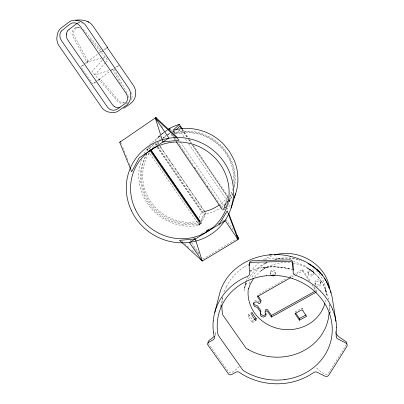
<?xml version="1.0" encoding="UTF-8"?>
<svg xmlns="http://www.w3.org/2000/svg" width="404" height="404" viewBox="0 0 404 404"><rect width="100%" height="100%" fill="white"/><g stroke="black" fill="none" stroke-linecap="round" stroke-linejoin="round"><path stroke-width="0.3" stroke-dasharray="2.02 1.52" d="M329.326 310.797L329.351 308.005A52.985 48.202 46.2 0 0 329.215 305.177L329.134 304.222M275.074 274.614L275.351 272.19A2.464 2.288 8.8 0 0 274.018 270.231C271.836 269.044 269.67 271.518 270.316 273.715A2.48 2.303 8.9 0 0 270.609 274.71M270.438 271.953L270.428 272.301A2.464 2.288 8.8 0 0 271.756 274.255C273.134 275.023 275.174 274.175 275.341 272.533M275.255 273.952L275.27 273.609A2.48 2.303 8.9 0 0 273.932 271.634C272.543 270.862 270.488 271.715 270.326 273.372M215.893 332.149L215.1 335.966M257.378 296.612L257.56 295.087L287.143 278.255M248.728 314.221A43.455 39.839 7.5 0 0 252.939 320.301L252.692 322.139A5.131 1.742 -35.3 0 1 252.49 322.634A44.021 40.319 7.6 0 1 248.253 316.514A5.136 1.687 -35.3 0 0 248.46 316.029L248.728 314.221L251.975 312.398M220.488 306.762L222.831 297.162M245.784 282.032L244.051 290.693L245.167 286.113L246.713 282.123M245.369 283.628L245.647 282.563M215.64 333.694L215.044 335.219M245.991 281.386L247.657 277.023M228.245 204.833L230.048 199.485L229.785 199.096M229.285 199.611L231.719 192.481M225.563 203.576L223.316 209.918L225.104 208.812M225.765 202.995L226.785 200.111L227.851 199.455M225.634 208.1L224.281 206.111L227.472 197.157L192.001 144.688M246.243 283.169L244.753 287.481L246.869 281.684M150.091 153.954L199 224.947L201.187 223.594L205.762 213.181L205.055 212.145M141.582 159.363A50.172 48.283 33.7 0 0 138.784 177.725L139.254 182.638A50.172 48.283 33.7 0 0 193.986 226.018L199.632 225.215L204.434 214.393L208.03 213.564A47.46 45.884 34.2 0 0 221.129 207.494M146.728 153.793A47.743 45.915 33.6 0 0 150.041 205.005A47.743 45.915 33.6 0 0 199.076 223.806L200.233 223.498L200.637 222.149M199 224.947L200.722 221.089M200.97 220.539L203.687 214.474L205.762 213.181M226.462 286.613L225.366 289.032A53.914 49.207 9.5 0 0 224.084 292.501M199.061 217.781L201.677 212.135L202.338 212.049A43.859 42.38 34.1 0 0 203.51 211.822M250.005 270.943L250.066 270.473A10.201 0.747 88.2 0 1 249.98 270.114M248.258 279.043L252.106 273.483C256.212 268.544 261.787 264.539 267.337 262.11M346.481 344.466L328.538 373.089L327.407 374.064A2.843 2.505 5.8 0 1 326.255 374.336C322.119 373.463 318.781 370.261 315.979 367.221M250.541 271.887L254.207 267.18L258.706 262.989M149.773 146.435L146.531 149.556A50.172 48.283 33.7 0 0 144.066 153.727M155.151 141.471L156.994 138.991A47.46 45.884 34.2 0 1 159.969 135.724M227.472 197.157L226.119 198.834A43.859 42.38 34.1 0 1 220.266 204.222M224.281 206.111L225.594 204.49M229.376 200.313L230.048 199.485M226.644 209.59L228.911 206.798A50.172 48.283 33.7 0 0 231.25 203.283M254.586 277.119C257.984 272.892 262.307 269.443 267.145 267.004M105.287 62.792L94.874 74.866L110.383 70.129M105.686 62.327L107.686 60.009L89.941 39.082M102.177 60.282L91.96 71.452L118.15 101.954A5.939 5.616 61.6 0 0 120.791 103.151L123.599 102.919A5.939 5.616 61.6 0 0 124.119 102.702M102.601 59.812L105.156 57.02L101.611 58.009M173.609 131.426L175.361 134.012L179.719 129.74M175.003 130.835L173.675 132.093L174.735 133.653M172.796 132.31L174.594 130.613M152.813 147.586L158.767 142.112M160.691 140.35L158.434 137.052L160.136 135.517M158.434 137.052L160.944 134.82M161.307 134.446A47.46 45.884 34.2 0 1 163.171 132.835L161.368 134.441L164.398 132.219M147.945 150.849L147.233 149.813L149.409 148.354L154.954 143.354M147.233 149.813L153.793 143.92M162.565 138.663L166.029 135.739M149.748 144.612L160.05 135.572M106.56 48.359L104.101 50.258M118.7 65.62L115.983 67.675M162.206 133.679L165.09 131.537M163.499 137.825L166.185 135.835M90.658 81.058L80.689 66.635L84.002 64.201M84.476 63.852L98.798 53.338M99.298 52.975L103.207 50.101M103.692 49.748L107.075 47.263M79.846 27.457A6.146 5.666 70.3 0 0 76.967 27.82L76.502 28.053A6.141 5.661 67.4 0 0 75.28 28.972L74.937 29.356A6.146 5.666 70.3 0 0 74.422 36.345L88.355 61.812L85.254 64.085M100.793 51.874L102.207 51.651L103.656 50.586M95.48 81.866L92.637 83.921L91.011 81.573M95.955 81.522L110.277 71.2M110.772 70.836L115.191 67.655M115.675 67.306L119.064 64.862M124.695 102.369A5.914 5.6 61.7 0 1 118.564 100.546L100.217 79.043L97.112 81.275M126.179 103.808L128.649 102.076M95.612 82.295L92.895 83.835M83.744 65.1L80.689 66.635M265.064 268.13L260.232 271.427C268.726 264.676 279.967 261.696 290.713 262.883M190.244 240.728L191.319 240.072M194.011 238.421L195.087 237.764M201.54 233.805L205.308 231.497M209.61 228.856L211.762 227.538M217.675 223.912L218.756 223.25M221.983 221.276L224.134 219.953M165.589 131.169L167.135 130.229M165.438 131.583L168.044 130.002M167.801 134.421L171.124 132.411M167.973 134.694L169.983 133.477M237.981 238.062L202.99 259.08L201.924 257.55M244.622 266.736L247.056 265.312A53.914 49.207 9.5 0 1 248.556 264.524M239.264 366.645L235.663 369.65A9.509 3.575 -36.9 0 1 233.557 371.362L231.744 372.533L230.305 372.715A2.737 2.429 15.6 0 1 228.533 371.821L208.555 343.708M289.885 276.695L293.173 274.826M293.718 274.513L302.485 269.524L310.524 281.543M291.673 277.124L295.481 274.957M296.026 274.649L302.556 270.938L302.485 269.524M248.253 316.514L251.197 314.862M252.939 320.301L254.02 319.7M252.49 322.634L255.929 320.72M315.367 291.037L316.468 290.431L313.322 285.724M294.945 311.999L302.056 308.075L303.768 310.605M263.746 259.499L268.18 257.247L272.897 255.505M265.095 263.176L267.423 262.07M249.813 271.064C262.671 266.155 277.043 265.59 290.325 269.094C281.113 266.68 271.402 266.196 261.999 267.746C272.134 266.105 282.643 266.736 292.471 269.731M75.498 27.815L78.952 27.406M110.979 69.948L114.085 69.044L127.654 94.147M98.803 79.472L100.217 79.043M75.503 27.805A6.191 5.701 70.2 0 0 73.215 29.537L72.058 32.27A6.191 5.701 70.2 0 0 72.306 35.315L86.845 62.115L101.02 58.171M175.361 134.012L182.012 132.78A46.101 44.364 33.7 0 1 220.675 147.036C227.765 154.373 232.406 164.014 233.562 174.159A46.101 44.364 33.7 0 1 233.618 183.416M274.947 259.555C283.083 257.565 291.723 257.833 299.753 260.191M86.845 62.115L88.355 61.812M193.804 238.219L195.061 238.108M77.624 22.811L79.936 22.796M77.179 27.457L78.336 27.528A6.191 5.701 70.2 0 1 81.027 28.75L81.482 29.154M277.705 258.611L271.942 258.55A53.914 49.207 9.5 0 0 263.216 259.535M293.152 263.211C300.768 264.423 308.075 267.69 313.974 272.675L307 267.882C312.565 270.963 317.468 275.301 321.013 280.598L318.165 276.866M293.481 261.408L299.733 263.701A52.459 40.496 2.9 0 1 302.313 264.873L303.571 265.519M300.728 260.509L301.702 260.827M305.995 266.862L313.14 271.887L318.897 277.73M316.019 285.911C319.261 288.562 322.756 283.522 320.034 280.77C317.196 277.745 312.984 282.239 315.489 285.325M181.83 241.122L182.754 241.966M184.603 243.647L189.688 248.278M191.996 250.384L195.233 253.328M83.466 29.543L102.207 51.651M191.663 242.769L199.096 253.475M193.385 246.758L198.718 254.434M149.409 148.354L150.126 149.389M200.116 222.038L201.187 223.594M199.738 222.781L200.233 223.498M147.041 148.869L148.111 150.419M199.632 225.215L197.233 221.73L188.946 222.346A46.101 44.364 33.7 0 1 144.016 186.678L143.152 182.285A46.101 44.364 33.7 0 1 147.617 155.722M157.156 142.208L158.216 143.758M161.767 148.94L162.479 149.975M164.251 152.566L165.67 154.641M167.796 157.747L168.508 158.782M170.639 161.893L171.347 162.928M173.119 165.519L174.538 167.589M179.154 174.326L180.219 175.881M181.992 178.472L183.411 180.543M184.477 182.098L185.896 184.168M188.022 187.279L188.734 188.314M190.86 191.42L191.925 192.976M193.344 195.046L194.763 197.122M196.894 200.227L197.601 201.263M199.379 203.853L200.44 205.409M202.217 207.999L203.283 209.555M155.904 143.597L156.934 145.107M158.307 147.107L204.434 214.393M155.08 143.597L157.212 146.697M157.565 147.218L203.687 214.474M157.201 147.283L201.677 212.135M159.681 135.961L160.635 137.36M171.144 134.29L173.442 137.673M173.796 138.198L174.861 139.759M222.781 210.257L223.922 209.353A47.743 45.915 33.6 0 0 226.922 205.515M226.099 219.488L233.906 230.957M161.438 125.735L162.827 127.775M180.381 141.971L225.2 208.015M170.301 129.063L171.579 130.947M173.437 135.941L174.846 138.017M175.2 138.532L176.255 140.087M178.719 143.718L179.775 145.273M180.128 145.788L183.295 150.455M183.648 150.97L191.395 162.373M191.749 162.893L193.152 164.963M194.561 167.039L205.793 183.567M207.191 185.628L214.872 196.93M215.221 197.445L219.382 203.571M220.074 204.591L222.447 208.08M223.175 209.151L224.311 208.247A47.46 45.667 33.7 0 0 226.942 204.924M171.801 134.108L173.563 136.703M173.917 137.224L175.679 139.819M194.38 167.337L196.147 169.938M207.085 186.032L207.792 187.072M182.598 129.26L189.279 139.148M189.633 139.668L191.743 142.794M193.501 145.395L228.124 196.632M181.977 129.351L187.269 137.183M188.683 139.274L191.153 142.925M192.562 145.016L228.204 197.748M181.785 129.578L187.153 137.522M188.537 139.567L191.653 144.178M179.154 129.724L184.093 137.027M185.502 139.112L187.269 141.718M188.678 143.804L226.785 200.111M302.556 270.938L309.413 281.189M311.817 284.775L316.615 291.951L316.468 290.431M112.767 69.402L121.392 85.34M120.68 142.334L121.846 145.208M122.781 147.511L125.578 154.414M125.816 154.99L127.917 160.166M129.315 163.615L130.25 165.918M335.82 332.967L335.34 331.164L335.86 334.699M308.111 273.826C308.888 278.119 315.736 275.796 313.762 271.761C312.979 267.478 306.207 269.801 308.111 273.826C307.616 270.306 313.514 269.736 313.898 273.19M308.01 272.397C308.398 275.826 314.251 275.255 313.762 271.761M314.933 282.77C315.322 286.173 321.15 285.623 320.68 282.149M320.857 283.633C320.473 280.204 314.6 280.75 315.075 284.249M328.497 299.566C327.235 292.779 324.725 286.184 320.902 280.421C323.74 284.734 325.74 289.633 326.447 294.758L325.781 289.764A39.036 35.835 7.4 0 0 320.917 276.508A39.259 36.037 7.4 0 0 319.574 274.488M329.169 304.035L330.543 313.953M302.056 308.075L302.101 309.146M303.778 265.241A54.298 45.889 -4.3 0 1 306.212 266.61M277.705 258.585A49.742 36.552 3.5 0 1 282.588 259.035M222.862 297.076A53.914 49.207 9.5 0 0 222.478 299.142L222.134 301.743A53.899 49.192 9.5 0 0 221.998 303.308M226.462 286.613A53.853 49.152 9.5 0 1 244.617 266.741M259.615 301.839A0.985 0.904 11.6 0 1 259.07 301.722A0.944 0.864 11.6 0 1 258.797 301.515L257.126 300.379L255.192 300.526A2.808 2.57 12.1 0 0 254.045 301.48M325.644 300.172A39.036 35.835 7.4 0 1 325.169 302.439M265.802 263.302A39.036 35.835 7.4 0 1 266.872 262.701M274.871 259.454A39.036 35.835 7.4 0 1 296.132 259.03M296.546 259.131A39.036 35.835 7.4 0 1 297.369 259.343M298.591 259.691A39.036 35.835 7.4 0 1 299.798 260.08M303.722 261.625A39.036 35.835 7.4 0 1 304.485 261.979M313.847 268.16A39.036 35.835 7.4 0 1 319.574 274.508M326.099 293.248A39.036 35.835 7.4 0 1 326.109 295.566M265.736 263.251A39.188 35.971 7.4 0 0 258.1 269.114A39.072 35.865 7.4 0 0 251.859 277.593M325.806 289.835A39.259 36.037 7.4 0 1 326.129 293.319M249.303 284.012A39.072 35.865 7.4 0 1 250.414 280.745M127.81 94.415A5.914 5.6 61.7 0 1 128.043 94.975M128.29 95.849A5.914 5.6 61.7 0 1 128.295 98.238M77.856 23.154A7.838 7.222 70.8 0 1 78.881 22.892A7.727 7.12 70.8 0 1 81.002 22.871M81.032 22.866A7.838 7.222 70.8 0 1 81.739 23.008M82.396 23.225A7.727 7.12 70.8 0 1 82.734 23.356M131.295 92.46A7.484 7.09 62.1 0 1 131.714 93.47A7.535 7.136 62.1 0 1 131.982 94.536A7.484 7.09 62.1 0 1 132.068 96.728A7.535 7.136 62.1 0 1 131.871 97.793A7.353 6.964 62.1 0 1 131.659 98.44M131.664 98.465A7.484 7.09 62.1 0 1 130.851 100.046M199.601 222.629A47.46 45.667 33.7 0 1 151.232 204.444A47.46 45.667 33.7 0 1 146.97 154.065M173.291 133.103A47.46 45.667 33.7 0 1 234.36 187.693M232.775 193.612A47.46 45.667 33.7 0 1 228.624 202.399M174.21 133.325A47.743 45.915 33.6 0 1 234.35 186.86M232.82 193.466A47.743 45.915 33.6 0 1 228.881 202.424M225.397 204.222A47.46 45.884 34.2 0 1 221.614 207.161M164.1 132.093A47.46 45.884 34.2 0 1 166.524 130.341M157.409 144.546A43.859 42.38 34.1 0 1 159.979 141.289M162.792 138.375A43.859 42.38 34.1 0 1 166.236 135.486M166.68 135.158A43.859 42.38 34.1 0 1 171.347 132.204M172.362 131.669A43.859 42.38 34.1 0 1 174.442 130.684M232.785 188.577A46.101 44.364 33.7 0 1 230.078 196.758M325.654 290.794L325.099 288.931L325.654 290.814"/><path stroke-width="0.61" d="M346.834 343.425L346.839 343.052A2.899 2.581 2.9 0 0 346.501 342.001L339.38 337.148A10.469 3.591 32.9 0 1 337.158 335.108L336.396 334.123M336.184 336.29L336.481 337.794L337.305 338.678L345.698 342.935L346.849 343.991A2.919 2.596 2.9 0 1 347.193 345.051L346.834 346.47L328.77 375.235L327.634 376.215A2.863 2.52 5.9 0 1 326.477 376.488L324.907 376.149L316.64 372.023L315.398 371.857L313.868 372.382A61.994 56.045 10.1 0 1 291.754 382.159A61.948 56.005 10.1 0 1 267.064 383.078A61.994 56.045 10.1 0 1 241.052 373.569A5.555 4.924 14.1 0 1 239.91 372.624C236.885 369.811 233.643 374.367 230.618 374.831A2.757 2.439 15.6 0 1 228.75 374.387L207.631 344.632A2.772 2.485 18 0 1 207.989 342.935C209.737 340.678 215.827 340.39 214.378 336.476A5.59 5.04 17.1 0 1 213.913 335.118L213.463 332.275M316.064 292.259L271.412 317.054L271.513 315.423L267.448 309.626A1.278 1.167 10.8 0 0 266.393 309.383L265.251 310.004L265.231 311.029M329.255 312.181L328.331 318.928L326.715 324.7A50.227 45.096 52 0 1 325.003 328.836L322.493 333.411A53.904 49.197 9.5 0 1 315.792 341.794L313.822 343.658A53.904 49.197 9.5 0 1 304.944 350.021L302.505 351.323A53.853 49.147 9.5 0 1 275.366 357.146L272.523 356.99A53.914 49.207 9.5 0 1 261.388 354.995L258.686 354.167A53.914 49.207 9.5 0 1 248.43 349.617M256.181 318.488L255.929 320.72A39.824 36.471 7.6 0 1 251.687 314.585L251.975 312.398A39.521 36.229 7.5 0 0 256.181 318.488L254.56 319.397M123.75 108.262C127.861 105.358 133.275 102.828 134.971 97.642C136.481 93.582 135.779 88.855 133.345 85.3L107.075 47.263L107.378 47.233L107.257 47.677M214.776 312.393L219.236 295.162C226.285 264.554 261.504 249.016 290.415 256.378M248.596 288.628L250.132 284.446L253.434 278.634M231.063 208.111L235.603 193.738M260.853 311.706L260.777 310.56L257.515 305.853L254.702 304.813L253.712 303.237A2.808 2.57 12.1 0 1 253.667 302.869M148.258 154.646L149.217 153.03M219.15 224.351L227.23 210.944L238.082 239.567L202.263 261.06L179.522 240.35L195.294 238.961L202.263 261.06L189.41 242.562L225.2 220.645L238.082 239.567L238.522 237.739L236.391 234.608M214.221 336.335L212.948 337.522A9.595 3.055 -36.5 0 1 210.807 339.219L209.004 340.446L208.206 341.552A2.752 2.469 18 0 0 208.201 343.021M175.886 129.997L179.856 126.22L181.623 128.831M182.244 128.74L179.326 124.422L172.902 130.391L176.518 129.452A50.172 48.283 33.7 0 1 223.634 144.223L229.487 151.475L233.906 159.61A50.172 48.283 33.7 0 1 237.648 173.796L237.931 178.821A50.172 48.283 33.7 0 1 234.057 197.819M168.832 129.623L169.983 128.593L168.17 129.598M69.119 29.351L75.997 24.144A7.787 7.176 70.8 0 1 77.204 23.412M176.927 137.097L155.878 117.564L155.293 117.983L162.883 142.011L179.194 140.163L155.293 117.983L168.907 137.981L139.138 157.888L131.679 171.73L119.715 142.274L120.448 141.759M119.715 142.274L155.878 117.564L156.57 118.589M274.427 275.427L273.089 275.957L271.655 275.685A2.48 2.303 8.9 0 1 271.054 275.265M148.627 151.394L154.868 147.218M206.383 230.836L209.07 229.189M206.227 231.593L208.873 229.977M290.582 277.74L257.378 296.612L260.848 301.798A1.288 1.182 11.6 0 1 260.62 302.768L259.792 303.313A0.949 0.869 11.7 0 1 259.535 303.389A0.99 0.909 11.7 0 1 258.898 303.283M271.513 315.423L314.822 291.345M299.44 320.2L294.976 313.62L302.121 309.681L306.591 316.287L299.44 320.2L299.389 318.544L305.954 314.948M274.361 255.101C297.925 247.97 326.508 263.999 329.684 289.047M179.326 124.422L178.26 124.7A47.46 45.884 34.2 0 0 168.034 129.371M284.416 379.624L287.466 379.169A57.797 52.252 10.1 0 0 296.359 376.912L299.212 375.866A57.701 52.161 10.1 0 0 309.868 370.291L312.297 368.564A57.701 52.161 10.1 0 0 320.857 360.474L322.675 358.186A57.711 52.172 10.1 0 0 331.664 337.047L332.032 334.174A57.701 52.161 10.1 0 0 331.729 322.528L331.204 319.62A57.701 52.161 10.1 0 0 327.361 308.333L325.972 305.626A57.792 52.247 10.2 0 0 320.852 297.975L318.842 295.597A57.701 52.161 10.1 0 0 309.454 287.163L306.818 285.37A57.701 52.161 10.1 0 0 295.294 279.563L292.238 278.497M266.605 275.72L263.418 276.114A57.701 52.161 10.1 0 0 251.152 279.285L248.263 280.472A57.701 52.161 10.1 0 0 237.613 286.598L235.234 288.466A57.792 52.247 10.1 0 0 228.856 294.728L227.008 297.021A57.701 52.161 10.1 0 0 221.119 307.02L220.069 309.686A57.701 52.161 10.1 0 0 217.458 320.781L217.251 323.619A57.555 52.03 10.2 0 0 217.599 332.139L218.054 334.972L243.036 370.402L245.667 371.973A57.555 52.03 10.2 0 0 253.995 375.887L256.904 376.922A57.701 52.161 10.1 0 0 268.963 379.624L272.069 379.922A57.701 52.161 10.1 0 0 284.401 379.629M269.322 254.985L271.266 254.843M277.099 254.747L275.154 254.722M75.659 20.2L79.82 21.033A14.352 13.211 70 0 1 85.239 24.705L129.3 89.254A13.837 13.064 62 0 1 130.75 95.546L130.093 99.737A13.837 13.064 62 0 1 126.856 105.01L117.604 111.469A13.792 12.994 60.8 0 1 111.65 112.65L107.595 111.797A13.792 12.994 60.8 0 1 102.348 108.267L58.423 44.905A14.297 13.14 69 0 1 56.807 38.461L57.333 34.118A14.297 13.14 69 0 1 60.418 28.563L69.609 21.574A14.352 13.211 70 0 1 75.659 20.2C81.972 19.367 89.552 20.513 93.213 26.356L107.444 47.253M293.844 270.114L293.122 269.544L292.844 263.857M290.35 256.363C301.975 258.954 313.171 264.681 321.084 273.715L315.125 268.074L308.272 263.661M307.883 263.453L308.853 263.953M87.84 21.634L88.718 22.119M309.944 264.585L311.029 265.216M248.43 349.617L246.031 348.177L222.685 314.812L222.271 312.206A53.914 49.207 9.5 0 1 221.912 304.874M313.337 266.645L314.565 267.594M318.498 270.993L317.256 269.821L319.539 272.028L318.301 270.791M320.236 290.905L317.882 288.638A62.014 56.06 10.1 0 0 301.369 277.654M320.488 273.043L320.741 273.321M321.897 274.68L321.7 274.442L322.857 275.881L321.306 273.947L322.331 275.22M323.013 276.109L324.084 277.609M151.005 150.015L200.263 221.609M150.48 149.909L199.758 221.518M150.177 150.778L199.399 222.291M159.994 146.349L161.413 148.425M162.832 150.495L163.898 152.05M166.024 155.156L167.443 157.232M168.862 159.302L170.281 161.373M171.7 163.448L172.766 164.999M174.897 168.109L176.316 170.18M177.376 171.735L178.8 173.806M180.573 176.397L181.638 177.952M183.411 180.543L184.118 181.578M186.249 184.689L187.668 186.759M189.087 188.83L190.506 190.905M192.279 193.496L192.991 194.531M195.122 197.637L196.541 199.712M197.96 201.783L199.021 203.338M200.798 205.929L201.859 207.479M203.636 210.07L204.343 211.11M258.217 296.041L261.009 300.243A1.283 1.177 11.6 0 1 260.782 301.207M271.412 317.054L267.322 311.226A1.288 1.172 10.8 0 0 266.261 310.984L264.928 312.034L266.024 314.469A2.813 2.565 11.3 0 1 265.413 316.196L263.686 317.074L261.721 316.645A2.813 2.565 11.3 0 1 260.524 315.135L260.615 312.161L257.333 307.429L254.505 306.384L253.51 304.803A2.823 2.586 12.1 0 1 254.995 302.076L256.944 301.929L258.626 303.071A0.949 0.869 11.7 0 0 258.919 303.288M176.275 141.844L222.387 209.681M295.632 313.009L299.389 318.544M326.508 281.598L324.281 277.891L326.755 282.154L328.442 286.072M326.452 281.492L329.826 288.976L331.972 296.258L335.951 321.22M228.816 213.63L238.304 238.648M328.513 286.229L328.22 285.411L328.755 286.926M328.659 286.643L329.209 288.37M155.878 117.564L156.257 118.761M331.083 292.829L330.487 290.89M292.809 264.054L292.279 262.58A2.954 2.747 5.5 0 0 291.36 261.777L289.749 261.378L251.808 262.297L250.268 262.767A2.914 2.717 12.3 0 0 249.45 263.605L249.076 265.085L249.576 273.604C249.722 276.038 246.698 276.639 245.046 277.402A62.014 56.06 10.1 0 0 234.466 283.749A62.044 56.09 10.1 0 0 213.251 320.852M249.48 265.807L249.339 263.171L249.702 262.09A2.894 2.702 12.2 0 1 250.515 261.257L252.046 260.787L289.754 259.863L291.355 260.257A2.934 2.732 5.5 0 1 292.264 261.055L292.789 262.519L293.208 273.064L293.723 274.17L295.097 275.144A61.883 55.949 10.1 0 1 301.334 277.664M260.575 312.777L260.681 313.519A2.798 2.55 11.3 0 0 261.883 315.019L263.832 315.443L265.549 314.575A2.798 2.55 11.3 0 0 266.084 313.59M213.438 332.25A61.994 56.045 10.1 0 1 213.231 320.821M332.573 309.348A61.994 56.045 10.1 0 1 336.593 327.245M266.6 275.695A57.711 52.172 10.1 0 1 292.223 278.467M336.527 327.195A61.883 55.949 10.1 0 1 336.128 336.209M320.291 290.905A62.014 56.06 10.1 0 1 332.623 309.368M324.872 303.561A39.036 35.835 7.4 0 1 324.159 305.757A39.264 36.047 7.4 0 1 322.811 308.964M322.816 308.969A39.102 35.895 7.4 0 1 267.519 324.442A39.269 36.052 7.4 0 1 264.418 322.538A39.036 35.835 7.4 0 1 254.969 313.514A39.269 36.047 7.4 0 1 253.631 311.575A39.102 35.895 7.4 0 1 248.349 288.471M66.301 34.971A7.772 7.151 69.6 0 1 66.413 33.865M67.66 30.82A7.772 7.151 69.6 0 1 69.135 29.295M67.65 30.881A7.802 7.176 69.6 0 0 67.099 31.81A7.691 7.075 69.6 0 0 66.418 33.906M66.306 35.007A7.691 7.075 69.6 0 0 66.549 37.244A7.772 7.151 69.6 0 0 67.781 39.986L112.287 104.495A7.439 7.03 60.7 0 0 114.635 106.712M119.362 107.706A7.439 7.03 60.7 0 1 118.327 107.777A7.322 6.918 60.7 0 1 117.63 107.737A7.439 7.03 60.7 0 1 116.605 107.545A7.398 6.989 60.7 0 1 114.635 106.717M120.044 107.57A7.479 7.065 60.8 0 1 119.705 107.651M219.397 204.863A43.859 42.38 34.1 0 1 204.091 211.696M226.235 203.591A46.101 44.364 33.7 0 1 225.594 204.49M228.018 200.778A46.101 44.364 33.7 0 1 226.851 202.667M61.307 31.042L60.923 31.623A7.964 7.302 69.1 0 0 60.161 37.87L61.388 40.516L107.267 106.838L109.226 108.822A7.651 7.211 60.1 0 0 115.054 110.045L117.473 108.979L124.573 104.01L126.432 102.076A7.681 7.262 61.4 0 0 127.361 96.076L126.194 93.501L80.219 26.311L78.189 24.235A7.994 7.353 70.3 0 0 72.23 23.038L69.791 24.22L61.307 31.042M327.917 284.522L328.689 286.279L327.917 284.522M131.305 210.408A54.343 51.924 33.1 0 0 223.851 222.149A54.343 51.924 33.1 0 0 184.598 137.946A54.343 51.924 33.1 0 0 131.305 210.408M135.204 209.03A49.934 47.712 33.1 0 0 220.256 219.655A49.934 47.712 33.1 0 0 184.037 142.349A49.934 47.712 33.1 0 0 135.204 209.03"/></g></svg>
